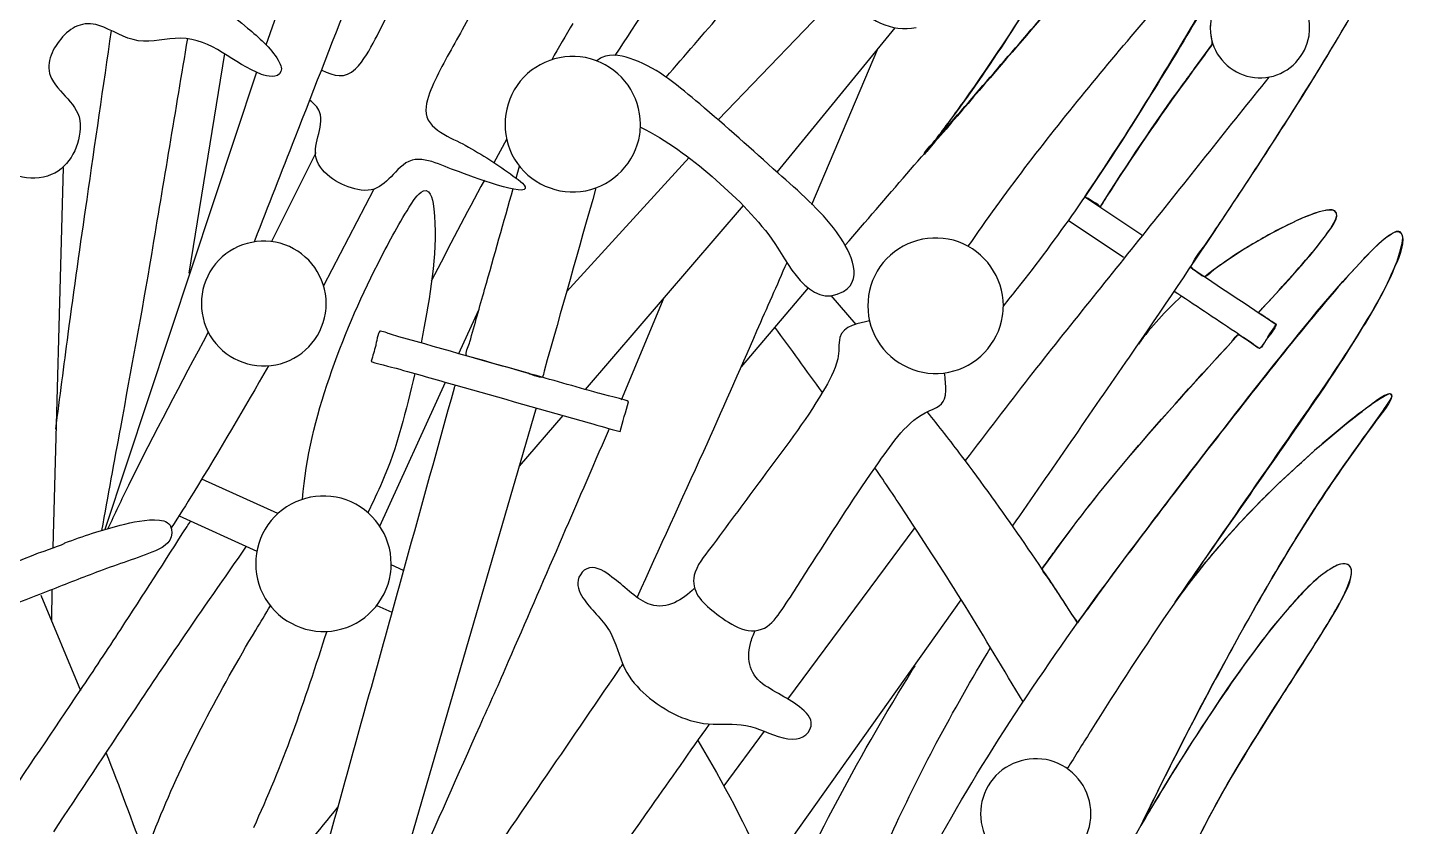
# Model space of a CAD drawing. Extents: x 108 to 339, y 26 to 347.
# Drawn here: x 227.4 to 317.5, y 157.9 to 210.2 of the extents above; entities that cross this region are included whole.
import ezdxf

# ---------------------------------------------------------------- set-up
doc = ezdxf.new("R2010")
doc.units = 0
doc.layers.add('Capa_1', color=7, linetype='CONTINUOUS')

msp = doc.modelspace()

# ---------------------------------------------------------------- linework, layer by layer
at = {"layer": 'Capa_1', "color": 6}
for points in [[(251.766246, 234.000651), (242.990183, 209.035515)], [(272.56747, 204.137445), (281.017035, 212.931745)], [(276.428997, 200.715962), (284.141432, 210.163849)], [(240.271115, 208.479596), (237.942669, 194.114807)], [(278.706261, 198.603424), (283.010745, 208.779034)], [(242.380711, 207.2536), (232.448664, 177.355684)], [(258.732728, 202.858503), (257.897372, 201.33897)], [(246.245762, 201.99431), (243.363733, 196.181459)], [(229.72549, 201.020107), (229.046607, 176.177928)], [(259.351605, 200.317115), (259.574566, 201.10542)], [(270.667315, 201.66841), (262.653071, 192.892347)], [(250.03433, 199.554107), (246.765808, 193.291194)], [(274.207032, 198.532253), (263.876126, 186.511187)], [(296.543102, 199.115245), (300.27873, 196.624433)], [(299.087449, 195.13372), (295.454771, 197.555697)], [(274.093498, 188.000741), (278.467988, 193.145304)], [(266.257511, 185.837016), (269.041879, 192.52172)], [(281.587673, 190.756271), (279.957536, 192.662315)], [(255.599518, 188.853746), (256.915515, 191.710478)], [(250.438471, 177.578057), (254.738848, 186.981829)], [(260.659955, 185.306376), (247.868251, 141.338414)], [(262.414239, 184.809862), (259.560453, 181.489582)], [(243.762597, 178.393428), (238.793344, 180.643614)], [(237.305572, 178.247527), (242.39306, 175.943802)], [(285.42978, 177.493349), (277.099638, 166.251181)], [(251.992148, 174.667213), (251.18383, 175.033134)], [(228.258291, 173.051183), (230.869708, 166.828873)], [(228.994832, 173.42651), (228.958946, 171.405169)], [(250.246101, 172.38819), (251.23207, 171.94168)], [(275.763045, 154.863712), (288.4724, 172.744098)], [(275.570086, 164.169822), (272.94398, 160.597162)]]:
    msp.add_lwpolyline(points, dxfattribs=at)
for points in [[(311.257339, 210.137971)], [(267.488795, 203.855067)], [(246.935228, 192.127568)], [(291.222641, 191.987556)], [(266.151619, 183.752128)], [(229.847259, 176.479137)], [(251.184425, 175.116076)], [(296.951379, 158.755818)]]:
    msp.add_lwpolyline(points, close=True, dxfattribs=at)
for points in [[(259.914014, 217.678632), (258.56919, 215.118407), (257.244956, 212.547594), (255.831891, 210.023843)], [(269.15953, 206.92416), (271.629747, 209.781469), (274.100552, 212.638778), (276.570768, 215.496088)], [(295.211815, 215.481969), (293.955234, 213.360606), (292.642178, 211.272188), (291.292059, 209.209654)], [(296.55958, 205.953486), (299.226873, 209.203183), (301.950053, 212.448762), (304.846777, 215.497853)], [(265.831591, 208.346637), (267.30172, 210.568008), (268.76126, 212.794674), (270.210211, 215.029576)], [(306.025704, 214.563653), (303.988467, 210.772732), (301.706502, 207.102999), (299.41336, 203.46268)], [(234.619443, 214.01184), (237.282029, 213.470616), (239.741657, 211.869887), (241.794189, 210.143854)], [(292.488046, 209.396141), (293.920525, 211.056875), (295.351239, 212.719962), (296.78607, 214.378343)], [(248.806569, 213.014694), (247.495866, 209.662047), (246.185163, 206.3094), (244.87446, 202.956753)], [(250.137274, 209.40673), (250.803215, 210.663311), (251.377971, 211.96872), (251.993319, 213.250597)], [(311.257339, 210.137971), (311.256163, 211.496325), (310.380792, 212.74114), (309.101856, 213.198827)], [(312.178596, 207.94719), (313.208687, 209.645575), (314.222305, 211.35396), (315.156505, 213.107643)], [(281.417076, 212.011664), (282.254796, 210.612718), (283.926707, 209.8703), (285.526259, 210.187975)], [(305.493304, 212.201093), (304.631464, 211.151589), (304.519101, 209.632632), (305.21681, 208.467824)], [(232.053335, 210.316222), (231.050894, 210.640956), (230.211997, 210.199741), (229.57253, 209.420849)], [(234.638856, 209.313781), (233.713481, 209.457323), (232.932236, 210.031491), (232.053335, 210.316222)], [(241.794189, 210.143854), (242.516606, 209.536153), (243.306087, 208.863153), (243.787305, 208.036022)], [(255.831891, 210.023843), (255.184775, 208.867271), (254.494715, 207.721877), (253.955256, 206.509417)], [(263.073114, 210.444468), (262.608367, 209.653222), (262.144209, 208.861977), (261.679463, 208.071319)], [(311.219101, 209.644986), (311.244985, 209.807942), (311.257339, 209.972662), (311.257339, 210.137971)], [(229.57253, 209.420849), (228.993067, 208.715493), (228.500671, 207.725406), (228.972477, 206.83827)], [(232.865759, 209.978545), (232.332183, 206.295869), (231.798607, 202.613782), (231.265031, 198.931106)], [(237.393215, 209.480266), (236.473723, 209.481443), (235.558349, 209.171415), (234.638856, 209.313781)], [(237.854432, 209.455558), (237.068481, 204.748086), (236.28253, 200.041203), (235.496578, 195.333731)], [(242.707211, 207.114764), (240.884698, 207.783647), (239.443983, 209.477325), (237.393215, 209.480266)], [(248.845396, 207.473031), (249.398386, 208.01249), (249.779596, 208.731965), (250.137274, 209.40673)], [(284.915618, 200.618312), (287.439957, 203.544451), (289.963707, 206.470002), (292.488046, 209.396141)], [(291.292059, 209.209654), (289.997828, 207.232422), (288.646533, 205.285781), (287.218173, 203.402674)], [(303.011322, 206.518242), (303.646672, 207.387141), (304.281433, 208.256041), (304.916783, 209.125529)], [(308.638286, 206.948868), (309.965461, 207.211832), (311.013788, 208.30781), (311.219101, 209.644986)], [(264.548538, 208.030139), (262.804267, 208.653723), (260.802327, 208.101322), (259.62693, 206.669431)], [(264.95975, 208.21192), (264.843269, 208.156621), (264.735613, 208.084261), (264.641487, 207.996018)], [(267.049933, 208.070731), (266.421643, 208.298986), (265.601571, 208.514887), (264.95975, 208.21192)], [(305.21681, 208.467824), (305.914518, 207.303016), (307.306405, 206.684727), (308.638286, 206.948868)], [(243.971439, 207.293604), (243.790247, 206.808267), (243.047829, 206.989459), (242.707211, 207.114764)], [(243.787305, 208.036022), (243.907316, 207.829533), (244.063212, 207.540684), (243.971439, 207.293604)], [(246.636967, 207.385376), (247.449391, 207.004755), (248.1571, 206.801208), (248.845396, 207.473031)], [(267.488795, 203.855067), (267.486442, 205.707582), (266.293985, 207.405966), (264.548538, 208.030139)], [(271.361488, 205.178124), (270.050785, 206.285868), (268.686548, 207.476561), (267.049933, 208.070731)], [(305.709206, 197.863365), (307.922341, 201.185421), (310.107827, 204.534538), (312.178596, 207.94719)], [(228.972477, 206.83827), (229.598414, 205.662284), (230.949121, 205.070468), (230.847935, 203.583867)], [(253.955256, 206.509417), (253.715823, 205.971723), (253.456977, 205.369317), (253.447564, 204.7675)], [(259.62693, 206.669431), (258.451532, 205.237541), (258.298578, 203.166183), (259.249838, 201.57722)], [(297.55555, 198.439886), (299.292761, 201.185421), (301.094095, 203.894482), (303.011322, 206.518242)], [(308.584164, 206.938278), (305.993348, 203.6927), (303.403121, 200.447121), (300.812306, 197.201542)], [(288.930676, 195.870837), (291.322062, 199.348789), (293.882286, 202.692024), (296.55958, 205.953486)], [(246.503426, 204.65749), (246.394005, 204.976342), (246.119863, 205.205774), (245.863958, 205.408144)], [(246.344, 201.437208), (245.90808, 202.460239), (246.860516, 203.616222), (246.503426, 204.65749)], [(253.447564, 204.7675), (253.427562, 203.510919), (255.180657, 202.962636), (256.031908, 202.479064)], [(276.485467, 200.664199), (274.785906, 202.176684), (273.099287, 203.709172), (271.361488, 205.178124)], [(267.437614, 203.182655), (267.471147, 203.404439), (267.488795, 203.629753), (267.488795, 203.855067)], [(230.847935, 203.583867), (230.757339, 202.247279), (230.041982, 200.877159), (228.705983, 200.468888)], [(244.87446, 202.956753), (244.003207, 200.728322), (243.131954, 198.499891), (242.260701, 196.271461)], [(263.917306, 199.505274), (265.726876, 199.864129), (267.158178, 201.358377), (267.437614, 203.182655)], [(267.484677, 203.666815), (269.201887, 202.812623), (270.726138, 201.686053), (272.173324, 200.433002)], [(287.218173, 203.402674), (286.829903, 202.890865), (286.437516, 202.382585), (286.042187, 201.87607)], [(299.41336, 203.46268), (297.166692, 199.895896), (294.747068, 196.42265), (292.130956, 193.11589)], [(228.705983, 200.468888), (227.267622, 200.029437), (225.63689, 200.595958), (225.023307, 202.017259)], [(255.326553, 200.851274), (254.261753, 201.211894), (252.959874, 202.02373), (251.956845, 201.187186)], [(256.031908, 202.479064), (257.106709, 201.867834), (258.177391, 201.211306), (259.16336, 200.464181)], [(249.209546, 199.553513), (248.132392, 199.709998), (246.796393, 200.374762), (246.344, 201.437208)], [(251.956845, 201.187186), (251.01441, 200.401235), (250.552604, 199.358202), (249.209546, 199.553513)], [(259.249838, 201.57722), (260.201098, 199.988257), (262.100676, 199.145242), (263.917306, 199.505274)], [(257.276724, 200.197687), (256.103679, 198.003377), (254.944754, 195.803184), (253.797595, 193.595344)], [(259.948723, 199.65764), (259.765765, 199.134653), (255.787181, 200.695378), (255.326553, 200.851274)], [(259.16336, 200.464181), (259.285135, 200.37182), (260.034024, 199.902367), (259.948723, 199.65764)], [(272.173324, 200.433002), (273.599331, 199.198188), (274.978864, 197.869836), (276.084255, 196.333819)], [(280.312861, 196.810332), (279.242179, 198.260459), (277.825584, 199.471741), (276.485467, 200.664199)], [(280.878793, 195.93849), (282.224205, 197.498627), (283.570206, 199.058176), (284.915618, 200.618312)], [(252.360998, 198.422826), (252.561604, 198.733441), (252.891045, 199.354672), (253.288727, 199.491743)], [(253.288727, 199.491743), (253.851717, 199.685289), (253.929371, 198.643433), (253.967022, 198.322817)], [(257.296137, 193.051767), (257.919133, 195.253136), (258.542129, 197.453917), (259.165124, 199.655287)], [(264.576775, 199.689996), (263.4455, 195.693175), (262.314224, 191.696354), (261.183537, 187.699533)], [(231.265031, 198.931106), (230.839699, 195.997319), (230.419663, 193.065297), (230.033158, 190.126216)], [(250.304936, 194.710147), (250.942639, 195.967905), (251.595637, 197.23684), (252.360998, 198.422826)], [(253.967022, 198.322817), (254.269989, 195.753768), (253.775828, 193.032941), (253.322259, 190.509779)], [(313.025141, 197.891015), (313.079264, 199.040527), (309.356584, 197.030939), (309.085972, 196.889162)], [(299.469835, 188.631967), (301.578844, 191.688118), (303.65079, 194.773094), (305.709206, 197.863365)], [(312.759824, 197.261548), (312.866304, 197.444505), (313.01514, 197.672172), (313.025141, 197.891015)], [(314.743527, 194.983701), (314.946486, 195.196661), (317.000196, 197.558044), (317.303752, 196.609726)], [(244.225579, 195.974964), (242.618379, 196.550309), (240.773512, 196.040264), (239.689887, 194.720737)], [(280.762901, 192.921167), (282.254208, 193.774771), (281.010569, 195.865543), (280.312861, 196.810332)], [(288.282383, 196.162628), (286.538113, 196.786212), (284.536173, 196.23381), (283.360775, 194.80192)], [(300.812306, 197.201542), (298.179722, 193.903018), (295.515959, 190.626848), (292.912789, 187.304792)], [(309.085972, 196.889162), (307.435828, 196.024969), (305.866278, 195.020175), (304.391443, 193.882428)], [(311.413235, 195.457272), (311.890336, 196.030851), (312.38332, 196.61502), (312.759824, 197.261548)], [(317.303752, 196.609726), (317.523183, 195.92496), (316.951956, 194.841924), (316.698405, 194.257755)], [(242.260701, 196.271461), (242.24717, 196.236164), (242.233051, 196.200866), (242.218933, 196.165569)], [(246.935228, 192.127568), (246.934052, 193.834776), (245.833955, 195.39962), (244.225579, 195.974964)], [(276.084255, 196.333819), (277.054928, 194.984877), (278.51388, 191.634584), (280.762901, 192.921167)], [(291.222641, 191.987556), (291.220288, 193.840071), (290.027831, 195.538455), (288.282383, 196.162628)], [(235.496578, 195.333731), (234.865935, 191.55693), (234.158814, 187.794835), (233.469342, 184.028622)], [(239.689887, 194.720737), (238.606851, 193.401209), (238.465074, 191.492218), (239.34221, 190.027972)], [(247.138187, 187.272436), (248.005322, 189.825013), (249.086005, 192.306995), (250.304936, 194.710147)], [(275.108875, 190.350942), (275.764815, 191.840484), (276.420755, 193.330615), (277.076695, 194.820157)], [(283.360775, 194.80192), (282.185378, 193.37003), (282.032424, 191.298672), (282.983684, 189.709709)], [(307.914693, 191.53281), (309.092444, 192.829394), (310.292549, 194.110095), (311.413235, 195.457272)], [(308.12883, 187.118305), (310.249016, 189.799128), (312.382732, 192.50819), (314.743527, 194.983701)], [(303.460773, 194.502482), (305.330349, 193.255902), (307.200513, 192.008734), (309.070089, 190.762154)], [(316.698405, 194.257755), (316.065996, 192.798803), (315.247689, 191.418682), (314.412322, 190.068564)], [(256.32311, 189.614406), (256.647257, 190.760389), (256.971403, 191.905784), (257.296137, 193.051767)], [(292.130956, 193.11589), (291.831518, 192.737621), (291.525609, 192.363471), (291.222641, 191.988144)], [(306.3775, 190.272699), (305.050913, 191.157483), (303.723737, 192.042266), (302.397151, 192.92705)], [(246.887577, 191.507514), (246.919345, 191.712826), (246.935228, 191.919903), (246.935228, 192.127568)], [(291.17146, 191.315144), (291.205581, 191.537516), (291.222641, 191.76283), (291.222641, 191.987556)], [(302.878369, 192.605845), (301.841219, 191.648702), (300.891136, 190.615671), (300.052827, 189.479689)], [(243.643175, 188.118981), (245.311557, 188.449598), (246.629319, 189.826778), (246.887577, 191.507514)], [(287.651152, 187.637762), (289.460722, 187.996617), (290.892024, 189.490866), (291.17146, 191.315144)], [(239.218081, 190.250933), (237.434395, 186.93476), (235.663064, 183.61388), (234.000565, 180.23476)], [(250.434947, 190.315644), (250.311407, 190.251521), (250.208457, 189.516162), (250.171395, 189.385563)], [(251.128537, 190.119157), (251.02794, 190.147394), (250.534368, 190.367414), (250.434947, 190.315644)], [(253.322259, 190.509779), (253.264607, 190.189163), (253.202837, 189.869135), (253.141655, 189.549107)], [(271.623276, 182.473192), (272.81338, 185.086362), (273.952303, 187.723064), (275.108875, 190.350942)], [(279.389251, 186.312352), (278.357396, 187.740124), (277.319069, 189.162014), (276.273095, 190.579197)], [(282.465403, 190.998645), (281.84829, 190.857457), (280.71172, 190.676264), (280.53288, 189.915021)], [(307.464065, 189.548518), (307.101681, 189.789716), (306.739884, 190.031502), (306.3775, 190.272699)], [(309.070089, 190.762154), (309.070089, 190.526251), (308.560044, 189.997381), (308.430621, 189.803246)], [(230.033158, 190.126216), (229.760781, 188.053681), (229.487816, 185.981735), (229.215439, 183.9092)], [(239.34221, 190.027972), (240.219345, 188.563726), (241.968911, 187.786599), (243.643175, 188.118981)], [(250.171395, 189.385563), (250.074327, 189.04318), (249.97726, 188.700209), (249.880193, 188.357826)], [(260.105795, 187.578346), (257.11318, 188.425479), (254.120564, 189.272023), (251.128537, 190.119157)], [(256.093679, 188.804335), (256.061323, 189.011412), (256.267223, 189.416742), (256.32311, 189.614406)], [(280.53288, 189.915021), (280.4264, 189.462628), (280.502878, 188.978468), (280.392868, 188.51784)], [(282.983684, 189.709709), (283.934943, 188.120746), (285.834522, 187.277731), (287.651152, 187.637762)], [(303.804333, 187.047711), (304.732061, 188.077801), (305.673908, 189.095537), (306.611638, 190.116803)], [(307.988229, 189.199076), (307.888809, 189.18731), (307.543484, 189.495572), (307.464065, 189.548518)], [(308.430621, 189.803246), (308.341789, 189.670294), (308.124712, 189.21496), (307.988229, 189.199076)], [(314.412322, 190.068564), (312.798651, 187.459512), (311.034967, 184.943409), (309.284813, 182.424952)], [(256.404294, 188.625496), (256.197805, 188.683737), (256.117798, 188.650204), (256.093679, 188.804335)], [(260.056967, 187.591876), (258.839213, 187.936612), (257.622048, 188.281348), (256.404294, 188.625496)], [(280.392868, 188.51784), (280.209323, 187.750714), (279.826348, 187.040651), (279.423371, 186.369416)], [(291.832106, 177.565115), (294.378212, 181.254262), (296.923729, 184.94282), (299.469835, 188.631967)], [(243.15725, 188.052505), (241.556522, 185.279909), (239.94991, 182.511431), (238.266821, 179.787662)], [(249.880193, 188.357826), (249.880193, 188.281348), (251.396208, 187.928965), (251.509159, 187.896609)], [(252.72103, 187.553049), (252.16804, 185.15578), (251.573871, 182.73498), (250.596138, 180.470075)], [(251.509159, 187.896609), (252.811626, 187.527753), (254.114682, 187.159485), (255.417149, 186.790629)], [(261.069409, 187.30538), (260.937633, 187.228315), (260.199333, 187.551873), (260.056967, 187.591876)], [(264.716788, 186.273525), (263.179594, 186.708269), (261.642989, 187.143602), (260.105795, 187.578346)], [(261.183537, 187.699533), (261.165888, 187.636586), (261.126473, 187.338913), (261.069409, 187.30538)], [(287.453487, 186.434716), (287.465841, 186.820632), (287.423485, 187.20949), (287.372892, 187.591876)], [(245.390975, 179.337623), (245.602759, 182.05139), (246.264581, 184.701034), (247.138187, 187.272436)], [(252.120977, 175.097839), (253.186953, 178.935235), (254.253517, 182.77263), (255.319493, 186.610025)], [(255.319493, 186.610025), (255.337142, 186.674149), (255.355379, 186.738272), (255.373027, 186.802395)], [(255.417149, 186.790629), (258.320933, 185.968793), (261.224717, 185.146956), (264.128501, 184.325119)], [(292.912789, 187.304792), (291.501489, 185.504046), (290.123721, 183.676239), (288.729481, 181.861962)], [(298.423273, 180.884229), (300.160484, 182.988531), (301.97829, 185.021062), (303.804333, 187.047711)], [(301.41177, 178.437544), (303.631376, 181.346034), (305.859219, 184.248642), (308.12883, 187.118305)], [(266.705786, 185.710535), (266.705786, 185.801131), (264.840328, 186.238228), (264.716788, 186.273525)], [(266.151619, 183.752128), (266.336341, 184.405126), (266.521064, 185.057536), (266.705786, 185.710535)], [(279.423371, 186.369416), (278.233855, 184.387477), (276.816672, 182.533786), (275.438904, 180.680682)], [(286.369275, 185.112835), (287.10228, 185.442864), (287.425249, 185.562286), (287.453487, 186.434716)], [(314.229953, 184.721036), (314.833535, 185.194607), (315.448883, 185.699946), (316.125413, 186.068213)], [(316.59016, 186.218815), (316.863713, 185.974087), (315.664196, 184.566905), (315.513595, 184.356887)], [(316.125413, 186.068213), (316.18836, 186.102334), (316.493681, 186.305293), (316.59016, 186.218815)], [(283.09134, 181.771954), (283.969652, 183.010886), (284.933855, 184.46572), (286.369275, 185.112835)], [(288.494167, 182.170224), (287.760573, 183.143839), (287.005801, 184.100393), (286.249852, 185.05636)], [(233.469342, 184.028622), (233.058129, 181.782543), (232.646917, 179.537052), (232.235704, 177.290973)], [(264.128501, 184.325119), (264.803266, 184.133926), (265.477443, 183.942733), (266.151619, 183.752128)], [(265.398024, 183.812133), (265.418026, 183.857431), (265.437439, 183.903317), (265.457441, 183.948615)], [(309.930752, 181.024241), (311.314403, 182.310237), (312.743352, 183.555052), (314.229953, 184.721036)], [(315.513595, 184.356887), (314.355258, 182.742627), (313.184567, 181.137192), (312.092118, 179.477047)], [(262.193625, 176.419132), (263.261954, 178.883465), (264.329695, 181.347799), (265.398024, 183.812133)], [(267.285836, 172.949416), (268.731846, 176.123812), (270.177266, 179.298796), (271.623276, 182.473192)], [(296.076008, 171.253973), (293.674621, 174.976064), (291.160871, 178.632855), (288.494167, 182.170224)], [(309.284813, 182.424952), (306.978729, 179.105838), (304.649701, 175.800842), (302.365383, 172.466432)], [(278.741547, 175.202554), (280.167554, 177.406277), (281.572383, 179.630001), (283.09134, 181.771954)], [(284.845023, 178.378127), (284.1832, 179.390569), (283.499023, 180.388892), (282.82367, 181.392509)], [(250.596138, 180.470075), (250.303759, 179.792369), (249.974318, 179.131134), (249.656644, 178.465193)], [(275.438904, 180.680682), (274.377047, 179.252321), (273.315189, 177.823961), (272.253919, 176.395012)], [(293.760511, 174.769575), (295.248877, 176.85917), (296.7896, 178.905232), (298.423273, 180.884229)], [(302.461862, 172.606444), (304.676174, 175.653182), (307.171687, 178.459311), (309.930752, 181.024241)], [(234.000565, 180.23476), (233.540525, 179.299973), (233.097544, 178.357537), (232.653976, 177.41569)], [(238.266821, 179.787662), (237.783838, 179.005829), (237.289089, 178.231055), (236.800222, 177.45334)], [(248.244167, 179.291148), (246.499896, 179.914732), (244.497956, 179.362331), (243.322559, 177.930441)], [(312.092118, 179.477047), (310.038409, 176.355597), (308.130006, 173.128843), (306.338084, 169.85032)], [(251.184425, 175.116076), (251.182071, 176.968592), (249.989614, 178.666976), (248.244167, 179.291148)], [(229.847259, 176.479137), (231.035011, 176.910351), (232.23041, 177.328623), (233.458753, 177.631591)], [(233.458753, 177.631591), (234.272942, 177.832785), (235.174785, 178.042803), (236.02133, 177.96515)], [(233.495226, 170.82217), (234.955354, 173.057072), (236.395481, 175.304328), (237.83443, 177.552761)], [(236.02133, 177.96515), (236.415482, 177.928676), (236.74257, 177.780428), (236.820812, 177.365097)], [(237.83443, 177.552761), (237.909731, 177.670418), (237.985032, 177.788075), (238.060333, 177.905733)], [(243.322559, 177.930441), (242.147162, 176.49855), (241.994207, 174.427192), (242.945467, 172.838229)], [(288.715951, 172.353481), (287.456429, 174.381894), (286.150432, 176.379716), (284.845023, 178.378127)], [(295.385948, 170.273299), (297.332589, 173.0406), (299.359237, 175.748485), (301.41177, 178.437544)], [(236.820812, 177.365097), (236.959648, 176.627974), (236.356066, 176.209702), (235.761307, 175.959091)], [(220.815291, 172.691158), (223.223149, 173.797137), (225.658657, 174.841935), (228.122402, 175.816726)], [(228.122402, 175.816726), (228.357717, 175.909675), (229.847259, 176.384423), (229.847259, 176.479137)], [(235.761307, 175.959091), (234.572968, 175.457871), (233.32227, 175.086662), (232.114517, 174.632504)], [(241.703593, 176.256176), (240.26935, 174.195996), (238.82687, 172.142286), (237.417335, 170.065045)], [(258.863922, 168.736693), (259.974019, 171.297506), (261.083528, 173.858319), (262.193625, 176.419132)], [(272.253919, 176.395012), (271.827999, 175.822021), (271.308542, 175.241381), (271.066756, 174.558969)], [(247.910608, 159.941805), (249.314261, 164.994012), (250.717913, 170.045632), (252.120977, 175.097839)], [(251.133244, 174.443664), (251.167364, 174.666037), (251.184425, 174.890762), (251.184425, 175.116076)], [(264.334401, 174.868996), (263.814944, 174.877232), (263.399025, 174.354245), (263.385494, 173.86126)], [(265.776881, 174.128343), (265.380964, 174.420721), (264.860918, 174.86076), (264.334401, 174.868996)], [(276.610772, 171.92109), (277.356131, 172.989419), (278.033838, 174.109517), (278.741547, 175.202554)], [(313.572248, 175.108429), (313.175154, 175.150197), (312.758647, 174.873702), (312.446267, 174.662507)], [(313.848743, 173.910676), (313.988755, 174.30777), (314.189361, 175.043717), (313.572248, 175.108429)], [(232.114517, 174.632504), (231.016186, 174.219527), (229.925502, 173.788901), (228.835406, 173.355334)], [(247.612935, 170.766283), (249.422505, 171.125138), (250.853807, 172.619387), (251.133244, 174.443664)], [(268.151795, 172.438783), (267.254069, 172.733514), (266.51871, 173.580648), (265.776881, 174.128343)], [(271.066756, 174.558969), (270.692606, 173.501817), (271.362076, 172.701159), (272.163911, 172.066985)], [(312.446267, 174.662507), (311.376761, 173.938326), (310.485507, 172.924708), (309.653669, 171.947563)], [(228.835406, 173.355334), (227.659421, 172.887646), (226.434019, 172.480551), (225.293919, 171.928738)], [(263.385494, 173.86126), (263.372552, 173.40122), (263.657283, 172.965888), (263.920247, 172.612327)], [(271.005574, 173.494169), (270.270216, 172.781754), (269.223653, 172.086987), (268.151795, 172.438783)], [(311.94034, 170.383308), (312.634519, 171.503995), (313.407528, 172.659979), (313.848743, 173.910676)], [(242.322471, 170.76746), (242.639558, 171.298094), (242.961351, 171.825788), (243.28079, 172.354658)], [(242.945467, 172.838229), (243.896727, 171.249267), (245.796305, 170.406252), (247.612935, 170.766283)], [(263.920247, 172.612327), (264.47206, 171.871674), (265.216832, 171.262209), (265.622161, 170.418606)], [(292.508636, 166.081166), (291.258527, 168.181351), (290.004887, 170.277417), (288.715951, 172.353481)], [(302.365383, 172.466432), (300.487571, 169.726192), (298.666823, 166.942418), (296.907257, 164.124524)], [(272.163911, 172.066985), (272.971041, 171.429282), (274.288215, 170.400957), (275.405372, 170.824523)], [(275.405372, 170.824523), (275.927182, 171.022188), (276.301333, 171.477522), (276.610772, 171.92109)], [(309.653669, 171.947563), (307.641728, 169.585591), (305.886868, 167.011248), (304.190249, 164.418079)], [(230.846759, 166.828291), (231.739778, 168.153701), (232.621032, 169.484406), (233.495226, 170.82217)], [(238.945704, 164.735754), (240.020504, 166.774757), (241.140014, 168.788463), (242.322471, 170.76746)], [(246.964055, 170.686276), (246.251639, 168.440785), (245.507456, 166.210589), (244.70268, 163.996866)], [(265.622161, 170.418606), (266.00043, 169.632066), (266.161032, 168.760225), (266.601659, 168.000158)], [(274.685309, 169.900913), (274.76061, 170.186232), (274.86356, 170.463315), (274.981217, 170.733339)], [(309.373645, 166.343542), (310.229602, 167.689543), (311.100267, 169.027307), (311.94034, 170.383308)], [(237.417335, 170.065045), (236.350183, 168.492554), (235.281854, 166.921828), (234.231173, 165.33816)], [(275.644216, 167.139494), (274.660601, 167.786022), (274.393519, 168.790816), (274.685309, 169.900913)], [(286.835198, 163.373282), (287.960002, 165.495233), (289.147165, 167.577768), (290.390215, 169.633243)], [(289.496019, 161.344869), (291.351476, 164.392195), (293.334003, 167.355984), (295.385948, 170.273299)], [(306.338084, 169.85032), (304.417916, 166.336483), (302.567165, 162.789701), (300.802305, 159.195268)], [(256.996111, 164.535148), (257.619695, 165.935271), (258.254456, 167.330688), (258.863922, 168.736693)], [(266.053964, 168.14017), (266.145736, 168.2743), (266.237509, 168.409018), (266.32987, 168.543147)], [(261.066468, 160.84659), (262.728966, 163.277979), (264.391465, 165.708781), (266.053964, 168.14017)], [(266.601659, 168.000158), (266.977574, 167.351866), (267.496443, 166.80123), (268.078259, 166.333541)], [(282.568941, 163.629187), (283.49667, 165.254035), (284.469108, 166.851234), (285.454488, 168.441373)], [(225.581591, 159.014076), (227.336451, 161.61901), (229.091311, 164.223356), (230.846759, 166.828291)], [(278.337394, 165.343455), (277.604388, 166.118817), (276.523117, 166.561797), (275.644216, 167.139494)], [(268.078259, 166.333541), (269.39308, 165.275213), (270.848502, 164.589271), (272.551592, 164.612214)], [(304.673232, 158.509326), (306.101593, 161.206621), (307.737031, 163.770376), (309.373645, 166.343542)], [(234.231173, 165.33816), (232.516905, 162.753228), (230.802637, 160.168295), (229.088958, 157.583951)], [(278.656834, 164.729871), (278.641538, 164.972246), (278.499761, 165.171675), (278.337394, 165.343455)], [(236.121927, 158.708167), (236.966707, 160.758935), (237.912084, 162.773229), (238.945704, 164.735754)], [(252.725148, 154.942543), (254.148802, 158.139882), (255.572456, 161.337221), (256.996111, 164.535148)], [(271.976836, 164.621038), (270.710843, 162.823822), (269.444261, 161.026017), (268.178268, 159.228801)], [(272.551592, 164.612214), (273.404608, 164.623391), (274.165852, 164.662218), (274.980041, 164.386312)], [(274.980041, 164.386312), (275.774228, 164.118053), (276.594888, 163.656248), (277.455552, 163.639776)], [(277.455552, 163.639776), (278.062076, 163.628598), (278.699778, 164.055695), (278.656834, 164.729871)], [(296.907257, 164.124524), (296.406037, 163.322689), (295.905405, 162.520266), (295.404184, 161.718431)], [(304.190249, 164.418079), (302.493041, 161.823734), (300.885253, 159.171737), (299.339824, 156.484443)], [(244.70268, 163.996866), (243.944378, 161.911977), (243.100186, 159.852385), (242.166575, 157.839855)], [(271.230888, 163.555063), (272.899858, 160.790114), (274.406461, 157.938688), (275.709516, 154.982546)], [(277.771462, 154.500739), (279.262181, 157.599246), (280.863498, 160.643631), (282.568941, 163.629187)], [(281.517673, 152.092881), (283.163111, 155.909686), (284.887968, 159.69943), (286.835198, 163.373282)], [(232.51867, 162.773818), (233.409337, 160.537151), (234.23588, 158.277541), (235.07007, 156.019108)], [(294.557051, 162.156116), (293.136927, 162.664396), (291.506196, 162.213768), (290.548465, 161.047784)], [(284.392042, 152.313489), (286.022774, 155.364933), (287.69645, 158.389315), (289.496019, 161.344869)], [(296.951379, 158.755818), (296.949026, 160.264774), (295.978941, 161.647248), (294.557051, 162.156116)], [(255.662464, 152.944132), (257.463799, 155.578481), (259.265133, 158.212241), (261.066468, 160.84659)], [(290.548465, 161.047784), (289.590733, 159.881799), (289.466017, 158.194592), (290.241379, 156.900361)], [(245.786304, 152.144062), (246.48813, 154.745467), (247.189368, 157.346283), (247.910608, 159.941805)], [(233.768192, 152.198184), (234.460605, 154.400142), (235.243027, 156.573862), (236.121927, 158.708167)], [(247.702355, 159.213505), (245.14213, 156.067347), (242.568375, 152.932366), (240.056978, 149.747381)], [(268.178268, 159.228801), (266.140442, 156.336194), (264.102616, 153.442999), (262.06479, 150.550393)], [(296.909611, 158.208123), (296.93726, 158.389315), (296.951379, 158.572273), (296.951379, 158.755818)], [(300.802305, 159.195268), (300.60464, 158.792292), (300.406388, 158.389315), (300.208723, 157.986339)], [(294.0423, 155.213155), (295.515959, 155.505533), (296.681944, 156.722699), (296.909611, 158.208123)], [(300.851133, 150.160359), (301.981232, 153.00649), (303.240166, 155.802618), (304.673232, 158.509326)]]:
    msp.add_open_spline(points, degree=3, dxfattribs=at)
at = {"layer": 'Capa_1', "color": 5}
for points in [[(290.366684, 207.82718), (291.764454, 209.889714), (293.095747, 211.995781), (294.390566, 214.124203)], [(296.784894, 214.377754), (295.237111, 212.585244), (293.698152, 210.785675), (292.154488, 208.989635)], [(300.305791, 204.878098), (301.61767, 207.005931), (302.915431, 209.141413), (304.173189, 211.30219)], [(310.373732, 205.04576), (311.62796, 207.035934), (312.865127, 209.036698), (314.034053, 211.078053)], [(304.759122, 210.317987), (304.739709, 209.971486), (304.807362, 209.655576), (304.859131, 209.316722)], [(304.859131, 209.316722), (304.902664, 209.031403), (304.81148, 208.981399), (304.624993, 208.726082)], [(292.154488, 208.989635), (290.233731, 206.754733), (288.312974, 204.519243), (286.392218, 202.284341)], [(304.624993, 208.726082), (304.284963, 208.261336), (303.945522, 207.796001), (303.605492, 207.331254)], [(288.218848, 204.758087), (288.950089, 205.770529), (289.666034, 206.792972), (290.366684, 207.82718)], [(303.605492, 207.331254), (301.752388, 204.795738), (299.956937, 202.215511), (298.268553, 199.567632)], [(287.242292, 203.435618), (287.572909, 203.872715), (287.898232, 204.313931), (288.218848, 204.758087)], [(296.541931, 199.114063), (297.829691, 201.013053), (299.101567, 202.924397), (300.305791, 204.878098)], [(306.794595, 199.505862), (308.003525, 201.341317), (309.201277, 203.186185), (310.373732, 205.04576)], [(286.678713, 202.693789), (286.868142, 202.939693), (287.054629, 203.18795), (287.242292, 203.435618)], [(286.04101, 201.875482), (286.04101, 202.073734), (286.552232, 202.529657), (286.678713, 202.693789)], [(286.392218, 202.284341), (286.275149, 202.147858), (286.15808, 202.011964), (286.04101, 201.875482)], [(298.268553, 199.567632), (298.02912, 199.192305), (297.792629, 198.815213), (297.554373, 198.43871)], [(304.574989, 196.17557), (305.315053, 197.285667), (306.061001, 198.391647), (306.794595, 199.505862)], [(297.554373, 198.43871), (297.554373, 198.570486), (296.683708, 199.019349), (296.541931, 199.114063)], [(312.899248, 198.194571), (312.718056, 198.318699), (312.376849, 198.230456), (312.193892, 198.191629)], [(312.193892, 198.191629), (311.360878, 198.013378), (310.561396, 197.622756), (309.801918, 197.251547)], [(312.28743, 196.560898), (312.456268, 196.789741), (313.379878, 197.864542), (312.899248, 198.194571)], [(309.801918, 197.251547), (308.855364, 196.789153), (307.93293, 196.27499), (307.037557, 195.720824)], [(307.913517, 191.531633), (309.401294, 193.169424), (310.973785, 194.774859), (312.28743, 196.560898)], [(316.516036, 196.609726), (315.780089, 196.120271), (315.15827, 195.428446), (314.55704, 194.78839)], [(317.17727, 196.816214), (316.974311, 196.936225), (316.673108, 196.713852), (316.516036, 196.609726)], [(317.195507, 195.633758), (317.262572, 195.887309), (317.508476, 196.620315), (317.17727, 196.816214)], [(303.54784, 194.63367), (303.751387, 195.164305), (304.260843, 195.703764), (304.574989, 196.17557)], [(307.037557, 195.720824), (306.577517, 195.436093), (306.124536, 195.139008), (305.68038, 194.830746)], [(314.449384, 190.127393), (315.506535, 191.839896), (316.674285, 193.669468), (317.195507, 195.633758)], [(305.68038, 194.830746), (305.450359, 194.67132), (305.223281, 194.508365), (304.997967, 194.34188)], [(314.55704, 194.78839), (313.006316, 193.138245), (311.560307, 191.383385), (310.136653, 189.623819)], [(303.590196, 194.414827), (303.438418, 194.578371), (303.473716, 194.440124), (303.54784, 194.63367)], [(304.38556, 193.884193), (304.239665, 193.879486), (303.690205, 194.307171), (303.590196, 194.414827)], [(304.997967, 194.34188), (304.870897, 194.248342), (304.530867, 193.889487), (304.38556, 193.884193)], [(309.0695, 190.760978), (308.684172, 191.018059), (308.298845, 191.274552), (307.913517, 191.531633)], [(308.65417, 190.13857), (308.792417, 190.346235), (308.930665, 190.553312), (309.0695, 190.760978)], [(304.681469, 188.014854), (305.155039, 188.530782), (305.62861, 189.04671), (306.102181, 189.562637)], [(310.136653, 189.623819), (308.544748, 187.656588), (306.990495, 185.661119), (305.433299, 183.666826)], [(306.102181, 189.562637), (306.194542, 189.663234), (306.439858, 190.045621), (306.576341, 190.079153)], [(306.576341, 190.079153), (306.691645, 190.107979), (306.826362, 189.971497), (306.949314, 189.889725)], [(306.949314, 189.889725), (307.236398, 189.698531), (307.521129, 189.502632), (307.810566, 189.315557)], [(307.810566, 189.315557), (308.034115, 189.170838), (307.942931, 189.179074), (308.103533, 189.312615)], [(308.103533, 189.312615), (308.324729, 189.497337), (308.494744, 189.899137), (308.65417, 190.13857)], [(311.539717, 185.724065), (312.54157, 187.171251), (313.524597, 188.629026), (314.449384, 190.127393)], [(297.719093, 180.017683), (299.946936, 182.762629), (302.291259, 185.411097), (304.681469, 188.014854)], [(306.05453, 177.797488), (307.882926, 180.439484), (309.711321, 183.081481), (311.539717, 185.724065)], [(316.618398, 186.134101), (316.490151, 186.501781), (315.373583, 185.581112), (315.251807, 185.492869)], [(316.146003, 185.255201), (316.238364, 185.394036), (316.690757, 185.926436), (316.618398, 186.134101)], [(315.251807, 185.492869), (313.789326, 184.4416), (312.415088, 183.257378), (311.070852, 182.061391)], [(314.38879, 182.789102), (314.976489, 183.608586), (315.586542, 184.415715), (316.146003, 185.255201)], [(305.433299, 183.666826), (303.94964, 181.766659), (302.488335, 179.849433), (301.025854, 177.932794)], [(311.070852, 182.061391), (308.247664, 179.549994), (305.619786, 176.806813), (303.337233, 173.792431)], [(311.331463, 178.306356), (312.306843, 179.831196), (313.333992, 181.318973), (314.38879, 182.789102)], [(294.558816, 175.891438), (295.572434, 177.296267), (296.627233, 178.672859), (297.719093, 180.017683)], [(301.025854, 177.932794), (299.710444, 176.209113), (298.410919, 174.474844), (297.137866, 172.719396)], [(302.461862, 172.605856), (303.659614, 174.336596), (304.857366, 176.066748), (306.05453, 177.797488)], [(305.464478, 168.244297), (307.319935, 171.655185), (309.238339, 175.033716), (311.331463, 178.306356)], [(294.029946, 175.14902), (294.206432, 175.396689), (294.381154, 175.644946), (294.558816, 175.891438)], [(293.773453, 174.747809), (293.762276, 174.858995), (293.958175, 175.048423), (294.029946, 175.14902)], [(313.55107, 175.10784), (313.219864, 175.13196), (312.879834, 174.934296), (312.609811, 174.76781)], [(313.996991, 174.504258), (314.019346, 174.828404), (313.897571, 175.081956), (313.55107, 175.10784)], [(294.154663, 174.177759), (294.064655, 174.312476), (293.789925, 174.585442), (293.773453, 174.747809)], [(294.702946, 173.358275), (294.519989, 173.63124), (294.33762, 173.904794), (294.154663, 174.177759)], [(312.609811, 174.76781), (311.719733, 174.21835), (310.972608, 173.418869), (310.273724, 172.651743)], [(313.056909, 172.261708), (313.421058, 172.916472), (313.943457, 173.728308), (313.996991, 174.504258)], [(295.270643, 172.494082), (295.08298, 172.783519), (294.894728, 173.071779), (294.702946, 173.358275)], [(303.337233, 173.792431), (303.040736, 173.400632), (302.751299, 173.003538), (302.461862, 172.605856)], [(295.798337, 171.681069), (295.622439, 171.952269), (295.446541, 172.22347), (295.270643, 172.494082)], [(297.137866, 172.719396), (296.783717, 172.231117), (296.429568, 171.742251), (296.07542, 171.253973)], [(310.273724, 172.651743), (308.537101, 170.744516), (307.030498, 168.629625), (305.580371, 166.501203)], [(311.415, 169.552647), (311.98152, 170.443902), (312.543334, 171.338686), (313.056909, 172.261708)], [(296.07542, 171.253973), (296.07542, 171.359276), (295.854812, 171.594003), (295.798337, 171.681069)], [(306.649876, 162.010809), (308.175893, 164.561621), (309.820154, 167.04478), (311.415, 169.552647)], [(300.208723, 157.986339), (301.90299, 161.436053), (303.627847, 164.868119), (305.464478, 168.244297)], [(305.580371, 166.501203), (304.039059, 164.238652), (302.57246, 161.926096), (301.158218, 159.581773)], [(302.914255, 154.966074), (304.043177, 157.375697), (305.283874, 159.72708), (306.649876, 162.010809)], [(301.158218, 159.581773), (300.838779, 159.051726), (300.524633, 158.51815), (300.208723, 157.986339)]]:
    msp.add_open_spline(points, degree=3, dxfattribs=at)

doc.saveas('drawing.dxf')
